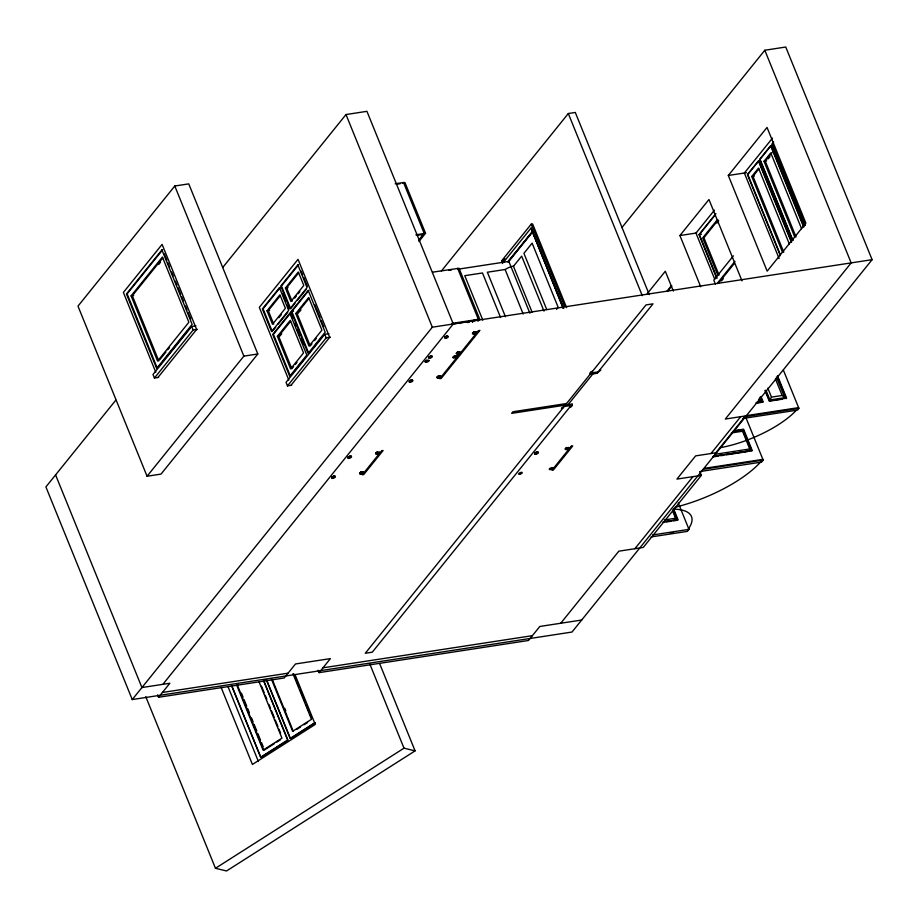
<?xml version="1.0" encoding="UTF-8"?>
<svg xmlns="http://www.w3.org/2000/svg" width="918" height="918" viewBox="0 0 918 918"><rect width="100%" height="100%" fill="white"/><g stroke="black" fill="none" stroke-linecap="round" stroke-linejoin="round"><path stroke-width="1.38" d="M713.63 456.292L751.142 450.531L749.754 448.971L742.559 431.242L742.914 430.255L733.184 431.747M776.387 376.954L784.81 397.678L769.915 399.973L771.476 397.115L767.827 388.153M174.787 186.01L77.984 306.13L147.064 476.247L161.017 474.101L257.82 353.981L188.752 183.875L174.787 186.01L243.867 356.127L147.064 476.247M162.624 249.834L127.132 293.875L157.345 368.302M131.102 295.883L162.394 257.04L188.878 322.252L157.575 361.095L131.102 295.883L133.718 295.481M162.727 257.969L132.318 295.699L158.803 360.912M158.757 264.407L160.547 262.192M115.817 400.156L45.9 486.919L132.249 699.562L572.006 632.043L872.1 259.679L785.751 47.025L764.809 50.249L621.853 227.63M222.81 267.39L345.994 114.543L366.936 111.33L453.274 323.974L162.865 684.335M159.698 359.799L165.951 352.03M167.742 349.815L169.532 347.589M158.24 367.2L160.902 363.895M162.67 361.692L164.448 359.5M167.11 356.195L187.524 330.87M189.292 328.667L191.07 326.464M195.901 325.798L191.713 326.441L152.985 374.498L154.431 378.032L158.619 377.39M154.431 378.032L193.147 329.987L197.336 329.344M157.919 377.505L196.636 329.459L162.096 244.395L123.379 292.44L155.796 372.272M280.162 287.598L263.053 308.827L272.267 331.501M298.545 264.786L281.447 286.003L290.662 308.678L294.93 303.376M267.023 310.823L279.933 294.816L285.395 308.276L272.497 324.295L267.023 310.823L269.64 310.422M285.418 288.011L298.327 271.992L303.789 285.452L290.88 301.471L285.418 288.011L288.034 287.609M280.288 295.688L268.24 310.64L273.713 324.111M298.683 272.875L286.634 287.816L292.108 301.288M278.877 317.697L281.459 314.495M294.689 298.086L296.411 295.952M298.132 293.806L299.853 291.672M273.116 330.446L275.687 327.267M278.246 324.077L287.655 312.407M297.501 300.197L306.05 289.583M291.109 311.627L308.219 290.409L325.19 332.224L308.092 353.441L291.109 311.627L293.553 311.248M290.524 313.118L273.415 334.336L290.398 376.162M308.907 290.295L291.809 311.523L308.792 353.338L310.502 351.215M277.385 336.344L290.295 320.325L303.537 352.937L290.627 368.956L277.385 336.344L280.001 335.942L281.723 333.808M295.78 313.52L308.689 297.512L321.92 330.113L309.022 346.132L295.78 313.52L298.396 313.118M290.65 321.208L278.602 336.16L291.844 368.761L293.565 366.626M309.045 298.384L296.996 313.336L310.238 345.937L311.959 343.802M402.876 183.302L403.518 182.51L424.242 233.539L419.296 239.678M299.257 312.051L300.978 309.917M295.286 364.492L297.007 362.358M314.541 340.601L316.262 338.467M294.678 370.861L303.227 360.246M313.061 348.037L322.47 336.367M328.942 333.659L324.754 334.301L286.037 382.347L287.472 385.893L291.66 385.25M287.472 385.893L326.2 337.847L330.388 337.204M290.96 385.353L329.688 337.308L298.029 259.346L259.301 307.392L288.814 380.075M418.895 240.011L424.15 233.493M418.952 241.468L425.55 233.275L404.907 182.452L403.518 182.671M441.443 270.959L568.311 113.534L575.299 112.455L649.255 294.598M132.249 699.562L432.332 327.198L872.1 259.679M502.662 263.569L501.584 260.919L531.201 224.153L532.601 223.946L566.578 307.622M504.774 258.474L502.972 260.701L501.584 260.919M503.718 261.997L531.074 228.043L563.721 308.425M507.792 261.802L532.348 231.703L563.423 308.219M508.147 261.745L532.348 231.703M508.434 261.917L532.337 232.265M157.598 694.915L158.55 697.278L169.853 683.267L141.923 687.548L55.585 474.904M472.426 322.184L474.181 320.003M457.646 268.32L478.37 319.361L477.727 320.152L452.597 324.02M477.934 321.254L479.678 319.097L459.034 268.274L432.516 272.176M360.258 472.816L360.866 472.334M439.929 376.219L439.493 375.91M456.062 356.207L454.777 356.092M475.432 332.178L474.996 331.868M556.526 309.343L558.155 307.3L532.119 243.155L523.914 253.334L546.772 309.618M318.144 670.266L319.108 672.63L330.4 658.619L295.493 663.966L284.201 677.989L158.55 697.278M700.698 286.726L679.917 235.536L708.96 199.504L742.008 280.885M728.318 175.476L767.035 127.43L805.889 223.12L767.173 271.166L728.318 175.476L746.472 172.687M647.316 293.576L665.309 271.258L673.342 291.052M714.456 210.142L695.97 233.069L714.697 279.187M772.531 138.067L744.372 173.009L779.118 258.578M716.591 277.867L699.023 234.618L715.937 213.63M773.633 142.026L771.946 144.126L804.891 225.254M715.397 214.674L699.367 234.56L717.061 278.131M782.538 252.347L751.739 176.508L758.52 168.097L789.319 243.936M794.804 237.131L764.005 161.293L770.776 152.881L801.575 228.731M568.058 404.7L592.833 373.947M716.969 220.182L702.683 237.923L717.842 275.262M758.888 168.958L752.967 176.313L783.765 252.163M772.004 152.698L765.222 161.109L796.021 236.947M718.197 219.987L703.899 237.739L719.058 275.079M768.32 158.791L770.007 156.68M716.912 223.108L718.702 220.882M666.812 291.419L671.31 285.842M537.523 452.459L536.571 452.23M667.352 291.488L671.85 285.9M733.39 255.858L713.814 280.162L715.397 284.064M717.119 283.524L734.985 261.343M718.335 283.329L734.423 263.374M721.525 280.897L723.304 278.682M560.749 623.242L618.835 551.179L643.266 547.426L701.341 475.352L699.906 471.806M710.991 453.526L740.677 416.692M634.889 548.712L692.964 476.637M715.868 452.769L745.554 415.934M678.299 503.041L688.982 529.365L687.375 531.373L651.069 536.938M783.352 370.069L798.889 408.349L797.467 410.105L743.018 418.47M745.531 416.646L763.168 460.09L761.55 462.087L700.124 471.519M274.471 743.58L263.856 750.339L237.383 685.126L238.267 685.333M276.823 742.077L280.357 739.828M296.939 729.271L300.473 727.01M304.007 724.761L307.541 722.512M314.863 722.764L290.191 738.485L266.323 679.733M315.081 722.822L290.409 738.542L266.553 679.779M145.79 696.705L215.466 868.29L404 748.181L415.085 750.867L379.708 663.76M415.085 750.867L226.539 870.975L215.466 868.29M474.136 332.075L474.801 331.823M426.526 360.51L427.18 360.258M438.311 376.242L439.309 375.864M377 452.322L377.665 452.069M333.613 476.373L334.324 476.339M395.142 183.795L403.518 182.51M397.287 184.162L400.168 183.726M764.005 161.293L766.622 160.891M751.739 176.508L754.355 176.107M415.865 234.824L425.55 233.275M416.611 235.41L423.6 234.342M448.627 270.408L451.415 269.984M458.059 269.203L508.847 261.412L529.881 313.21M679.917 235.536L696.67 232.965M699.023 234.618L701.467 234.239M478.278 319.315L479.678 319.097M451.84 323.423L478.37 319.361M243.867 356.127L257.82 353.981M459.138 354.658L460.538 354.44M592.466 371.377L591.066 371.595L589.941 372.995L590.205 374.177M599.443 370.298L600.842 370.092L597.182 373.11M591.169 372.972L598.157 371.905M590.045 374.383L597.021 373.305L653.008 303.835L646.031 304.914L365.295 653.26L372.283 652.182L572.247 404.058L511.647 413.364L512.944 411.757L566.555 403.53M565.098 405.331L561.449 408.349L562.837 408.131M572.086 404.253L572.35 405.446L571.214 406.846L569.826 407.064M564.134 406.525L571.111 405.458M771.476 397.115L782.17 395.474L784.81 397.678M757.235 401.912L761.297 401.292L759.725 397.402M756.019 402.876L763.099 401.797L760.953 396.496M757.12 403.059L762.778 402.199L760.632 396.897M782.033 399.238L769.307 401.189L765.004 390.609M745.554 415.785L798.603 407.638M746.254 415.831L725.312 419.044L851.158 262.892L764.809 50.249M744.441 416.703L798.889 408.349M733.689 430.726L743.58 429.211L752.221 450.474L712.643 456.544M733.298 431.208L743.201 429.681L751.831 450.956M731.394 432.963L742.559 431.242M716.568 452.666L695.626 455.879L676.91 479.104L701.341 475.352M714.847 454.33L749.754 448.971M713.665 456.808L717.91 456.166M720.733 455.73L723.556 455.294M726.39 454.858L741.939 452.471M744.762 452.035L747.585 451.599M704.244 468.375L762.881 459.379A82.115 29.824 -22.1 0 1 675.04 507.275M703.131 469.305L763.168 460.09M664.403 519.967L675.568 518.245L676.956 519.806L664.494 521.722M662.968 522.067L678.035 519.749L673.468 508.492M666.697 521.917L670.806 521.286M673.537 520.862L677.645 520.231L673.582 510.224M652.687 534.942L688.982 529.365M670.335 533.232L673.124 532.807M581.691 620.029L539.807 626.466L528.516 640.477L319.108 672.63M162.429 692.47L288.068 673.181M322.975 667.822L532.383 635.669M430.932 356.173L431.506 356.31M758.658 399.089L761.297 401.292M772.302 144.069L805.247 225.208M803.95 226.803L771.005 145.675L760.035 159.284L792.98 240.413M803.606 226.861L770.661 145.721L759.691 159.342L792.636 240.47M791.695 242.019L758.75 160.891L747.768 174.5L780.185 254.32M791.339 242.077L758.394 160.937L747.424 174.558L780.369 255.686M777.477 375.691L786.611 398.183L769.628 400.787L765.325 390.207M777.684 377.413L786.278 398.584M775.4 378.824L782.17 395.474M766.232 390.896L769.915 399.973M742.914 430.255L751.142 450.531M568.311 113.534L642.279 295.665M672.837 509.674L676.956 519.806M672.492 510.649L675.568 518.245M531.201 224.153L564.639 306.509M563.067 308.276L531.074 228.043M543.984 311.11L521.654 256.133L513.46 266.3L532.073 312.12M523.18 314.002L505.107 269.502L487.378 272.221L505.451 316.733M500.562 317.479L482.489 272.967L464.76 275.687L482.834 320.198M345.994 114.543L432.332 327.198M301.104 271.085L302.642 274.861M303.663 277.385L307.243 286.198M314.748 304.673L320.061 317.743M321.116 320.359L323.767 326.888M324.754 334.301L326.2 337.847M282.721 293.898L285.785 301.46M287.323 305.246L288.86 309.022M291.052 314.426L292.647 318.351M294.77 323.572L295.825 326.188M297.421 330.113L299.543 335.334M301.127 339.258L303.25 344.479M331.708 476.591L332.052 477.44M369.702 663.714L404 748.181M164.219 253.747L166.869 260.276M167.925 262.892L169.52 266.805M171.632 272.038L173.227 275.951M175.349 281.172L176.944 285.085M178 287.701L180.651 294.23M181.707 296.835L183.302 300.76M185.425 305.981L187.008 309.894M188.075 312.51L190.726 319.039M191.713 326.441L193.147 329.987M295.057 674.696L315.253 724.428L252.404 764.453L221.054 687.249M293.714 673.858L295.309 677.771M296.365 680.376L299.016 686.905M300.071 689.51L305.373 702.557M306.428 705.162L309.079 711.68M310.135 714.296L311.718 718.197M292.945 673.674L311.477 719.322L292.624 731.325L271.441 679.159M284.752 708.26L285.808 710.865M272.21 679.354L293.393 731.52M263.5 680.077L287.896 740.137L260.873 757.35L231.715 685.539M263.81 681.328L287.678 740.092L260.643 757.304L231.485 685.482M261.527 686.159L264.177 692.677M265.233 695.282L266.828 699.195M268.94 704.416L270.535 708.329M271.59 710.934L274.241 717.451M275.297 720.068L277.947 726.586M279.003 729.19L280.598 733.103M259.163 682.051L281.941 738.141L263.087 750.144L236.603 684.931M241.445 693.159L243.029 697.072M244.096 699.688L246.735 706.206M247.803 708.811L249.386 712.724M251.509 717.945L253.093 721.858M254.16 724.463L256.799 730.98M257.866 733.597L260.505 740.115M261.573 742.719L263.156 746.632M227.985 686.595L258.417 761.527M331.65 477.647A1.974 0.711 -22.1 0 1 332.408 476.89M332.832 476.649A1.974 0.711 -22.1 0 1 335.196 476.293M331.788 477.371A1.721 0.631 -22.1 0 1 332.144 476.935M332.821 476.499A1.721 0.631 -22.1 0 1 334.898 476.178M347.784 457.623A1.974 0.711 -22.1 0 1 348.966 456.636M349.437 456.43A1.974 0.711 -22.1 0 1 351.33 456.269M347.922 457.348A1.721 0.631 -22.1 0 1 348.588 456.694M349.368 456.303A1.721 0.631 -22.1 0 1 351.032 456.166M359.718 473.126A1.974 0.711 -22.1 0 1 360.751 472.368M361.222 472.162A1.974 0.711 -22.1 0 1 363.126 472.001M359.833 472.873A1.721 0.631 -22.1 0 1 360.751 472.219M361.153 472.036A1.721 0.631 -22.1 0 1 362.817 471.898M379.363 452.138A1.974 0.711 -22.1 0 1 379.341 452.344M375.795 453.71A1.974 0.711 -22.1 0 1 377.355 452.138M375.921 453.389A1.721 0.631 -22.1 0 1 375.841 453.067M376.196 452.631A1.721 0.631 -22.1 0 1 376.885 452.195M538.155 452.149A1.974 0.711 -22.1 0 1 538.246 452.505M534.586 453.71A1.974 0.711 -22.1 0 1 536.743 452.149M537.948 452.184A1.721 0.631 -22.1 0 1 537.937 452.356M534.827 453.549A1.721 0.631 -22.1 0 1 534.873 453.022M535.412 452.563A1.721 0.631 -22.1 0 1 536.192 452.172M568.976 447.582A1.974 0.711 -22.1 0 1 568.953 447.789M565.408 449.154A1.974 0.711 -22.1 0 1 565.465 448.546A1.721 0.631 -22.1 0 0 565.534 448.833M566.073 448.03A1.974 0.711 -22.1 0 1 566.968 447.582M568.667 447.468A1.721 0.631 -22.1 0 1 568.644 447.64M566.119 447.858A1.721 0.631 -22.1 0 1 566.911 447.468M409.233 381.314A1.974 0.711 -22.1 0 1 410.277 380.557M410.748 380.35A1.974 0.711 -22.1 0 1 412.641 380.19M409.359 381.062A1.721 0.631 -22.1 0 1 410.266 380.408M410.679 380.224A1.721 0.631 -22.1 0 1 412.343 380.086M428.878 360.326A1.974 0.711 -22.1 0 1 428.867 360.533M425.309 361.899A1.974 0.711 -22.1 0 1 426.881 360.326M425.447 361.577A1.721 0.631 -22.1 0 1 425.367 361.256M425.722 360.82A1.721 0.631 -22.1 0 1 426.4 360.384M440.56 375.91A1.974 0.711 -22.1 0 1 440.651 376.265M437.094 377.631A1.974 0.711 -22.1 0 1 439.148 375.91M440.353 375.944A1.721 0.631 -22.1 0 1 440.342 376.116M437.232 377.309A1.721 0.631 -22.1 0 1 437.278 376.782M437.817 376.334A1.721 0.631 -22.1 0 1 438.597 375.944M456.923 356.333A1.974 0.711 -22.1 0 1 454.307 357.997A1.974 0.711 -22.1 0 1 454.02 356.769A1.974 0.711 -22.1 0 1 456.923 356.333A1.974 0.711 -22.1 0 0 455.948 355.759A1.974 0.711 -22.1 0 0 453.905 356.494M453.228 357.607A1.974 0.711 -22.1 0 1 453.549 356.746M456.2 355.691A1.721 0.631 -22.1 0 1 456.476 356.104M453.366 357.286A1.721 0.631 -22.1 0 1 453.641 356.54M453.951 356.31A1.721 0.631 -22.1 0 1 455.558 355.691M428.454 357.527A1.974 0.711 -22.1 0 1 429.635 356.528M430.106 356.322A1.974 0.711 -22.1 0 1 432.114 356.333M428.591 357.251A1.721 0.631 -22.1 0 1 429.257 356.597M430.037 356.207A1.721 0.631 -22.1 0 1 431.793 356.207M444.725 337.273A1.974 0.711 -22.1 0 1 445.769 336.516M446.722 336.149A1.974 0.711 -22.1 0 1 447.582 336.011M444.851 337.021A1.721 0.631 -22.1 0 1 445.758 336.367M446.596 336.045A1.721 0.631 -22.1 0 1 447.353 335.931M460.033 352.042A1.974 0.711 -22.1 0 1 460.01 352.248M456.464 353.602A1.974 0.711 -22.1 0 1 456.521 353.005A1.721 0.631 -22.1 0 0 456.59 353.281M456.774 352.741A1.974 0.711 -22.1 0 1 458.025 352.042M458.507 351.881A1.974 0.711 -22.1 0 1 459.379 351.755M456.866 352.535A1.721 0.631 -22.1 0 1 457.554 352.099M458.38 351.778A1.721 0.631 -22.1 0 1 459.138 351.663M476.063 331.868A1.974 0.711 -22.1 0 1 476.144 332.224M472.598 333.59A1.974 0.711 -22.1 0 1 472.908 332.729M473.263 332.465A1.974 0.711 -22.1 0 1 474.64 331.857M475.845 331.891A1.721 0.631 -22.1 0 1 475.834 332.075M472.724 333.268A1.721 0.631 -22.1 0 1 472.77 332.741M473.309 332.282A1.721 0.631 -22.1 0 1 474.09 331.891M469.327 321.759A2.467 0.895 -22.1 0 1 472.403 321.759M468.031 322.7A2.467 0.895 -22.1 0 1 468.8 322.057M674.019 509.157A57.478 20.884 -22.1 0 1 688.133 529.296M505.221 269.559A8.216 2.983 -22.1 0 1 513.655 266.094M795.803 410.816A65.694 23.857 -22.1 0 1 719.712 447.789M161.924 249.937L126.432 293.989L156.657 368.416L192.149 324.364L161.924 249.937M279.462 287.713L262.353 308.93L271.567 331.616L288.665 310.387L279.462 287.713M297.857 264.889L280.747 286.106L289.962 308.792L307.06 287.563L297.857 264.889M289.824 313.222L272.715 334.45L289.698 376.265L306.807 355.048L289.824 313.222M381.693 450.749L362.335 474.778L363.735 474.56L383.093 450.531L381.693 450.749M478.496 330.629L439.779 378.675L441.168 378.468L479.896 330.411L478.496 330.629M571.306 446.194L551.947 470.223L553.347 470.005L572.706 445.987L571.306 446.194M332.809 478.393A1.974 0.711 -22.1 0 0 335.426 476.729A1.974 0.711 -22.1 0 0 332.523 477.176A1.974 0.711 -22.1 0 0 332.809 478.393M348.943 458.38A1.974 0.711 -22.1 0 0 351.56 456.705A1.974 0.711 -22.1 0 0 348.656 457.153A1.974 0.711 -22.1 0 0 348.943 458.38M360.728 474.113A1.974 0.711 -22.1 0 0 363.344 472.449A1.974 0.711 -22.1 0 0 360.441 472.885A1.974 0.711 -22.1 0 0 360.728 474.113M376.862 454.089A1.974 0.711 -22.1 0 0 379.478 452.425A1.974 0.711 -22.1 0 0 376.575 452.872A1.974 0.711 -22.1 0 0 376.862 454.089M519.634 474.273A1.974 0.711 -22.1 0 0 522.25 472.609A1.974 0.711 -22.1 0 0 519.347 473.057A1.974 0.711 -22.1 0 0 519.634 474.273M535.768 454.249A1.974 0.711 -22.1 0 0 538.384 452.585A1.974 0.711 -22.1 0 0 535.481 453.033A1.974 0.711 -22.1 0 0 535.768 454.249M550.341 469.557A1.974 0.711 -22.1 0 0 552.957 467.893A1.974 0.711 -22.1 0 0 550.054 468.341A1.974 0.711 -22.1 0 0 550.341 469.557M566.475 449.533A1.974 0.711 -22.1 0 0 569.091 447.869A1.974 0.711 -22.1 0 0 566.188 448.317A1.974 0.711 -22.1 0 0 566.475 449.533M410.254 382.301A1.974 0.711 -22.1 0 0 412.859 380.637A1.974 0.711 -22.1 0 0 409.967 381.085A1.974 0.711 -22.1 0 0 410.254 382.301M426.388 362.277A1.974 0.711 -22.1 0 0 428.993 360.613A1.974 0.711 -22.1 0 0 426.101 361.061A1.974 0.711 -22.1 0 0 426.388 362.277M438.173 378.009A1.974 0.711 -22.1 0 0 440.789 376.346A1.974 0.711 -22.1 0 0 437.886 376.793A1.974 0.711 -22.1 0 0 438.173 378.009M429.613 358.272A1.974 0.711 -22.1 0 0 432.229 356.609A1.974 0.711 -22.1 0 0 429.326 357.056A1.974 0.711 -22.1 0 0 429.613 358.272M445.746 338.26A1.974 0.711 -22.1 0 0 448.363 336.596A1.974 0.711 -22.1 0 0 445.459 337.032A1.974 0.711 -22.1 0 0 445.746 338.26M457.531 353.992A1.974 0.711 -22.1 0 0 460.147 352.328A1.974 0.711 -22.1 0 0 457.244 352.764A1.974 0.711 -22.1 0 0 457.531 353.992M473.665 333.968A1.974 0.711 -22.1 0 0 476.281 332.305A1.974 0.711 -22.1 0 0 473.378 332.752A1.974 0.711 -22.1 0 0 473.665 333.968"/></g></svg>
